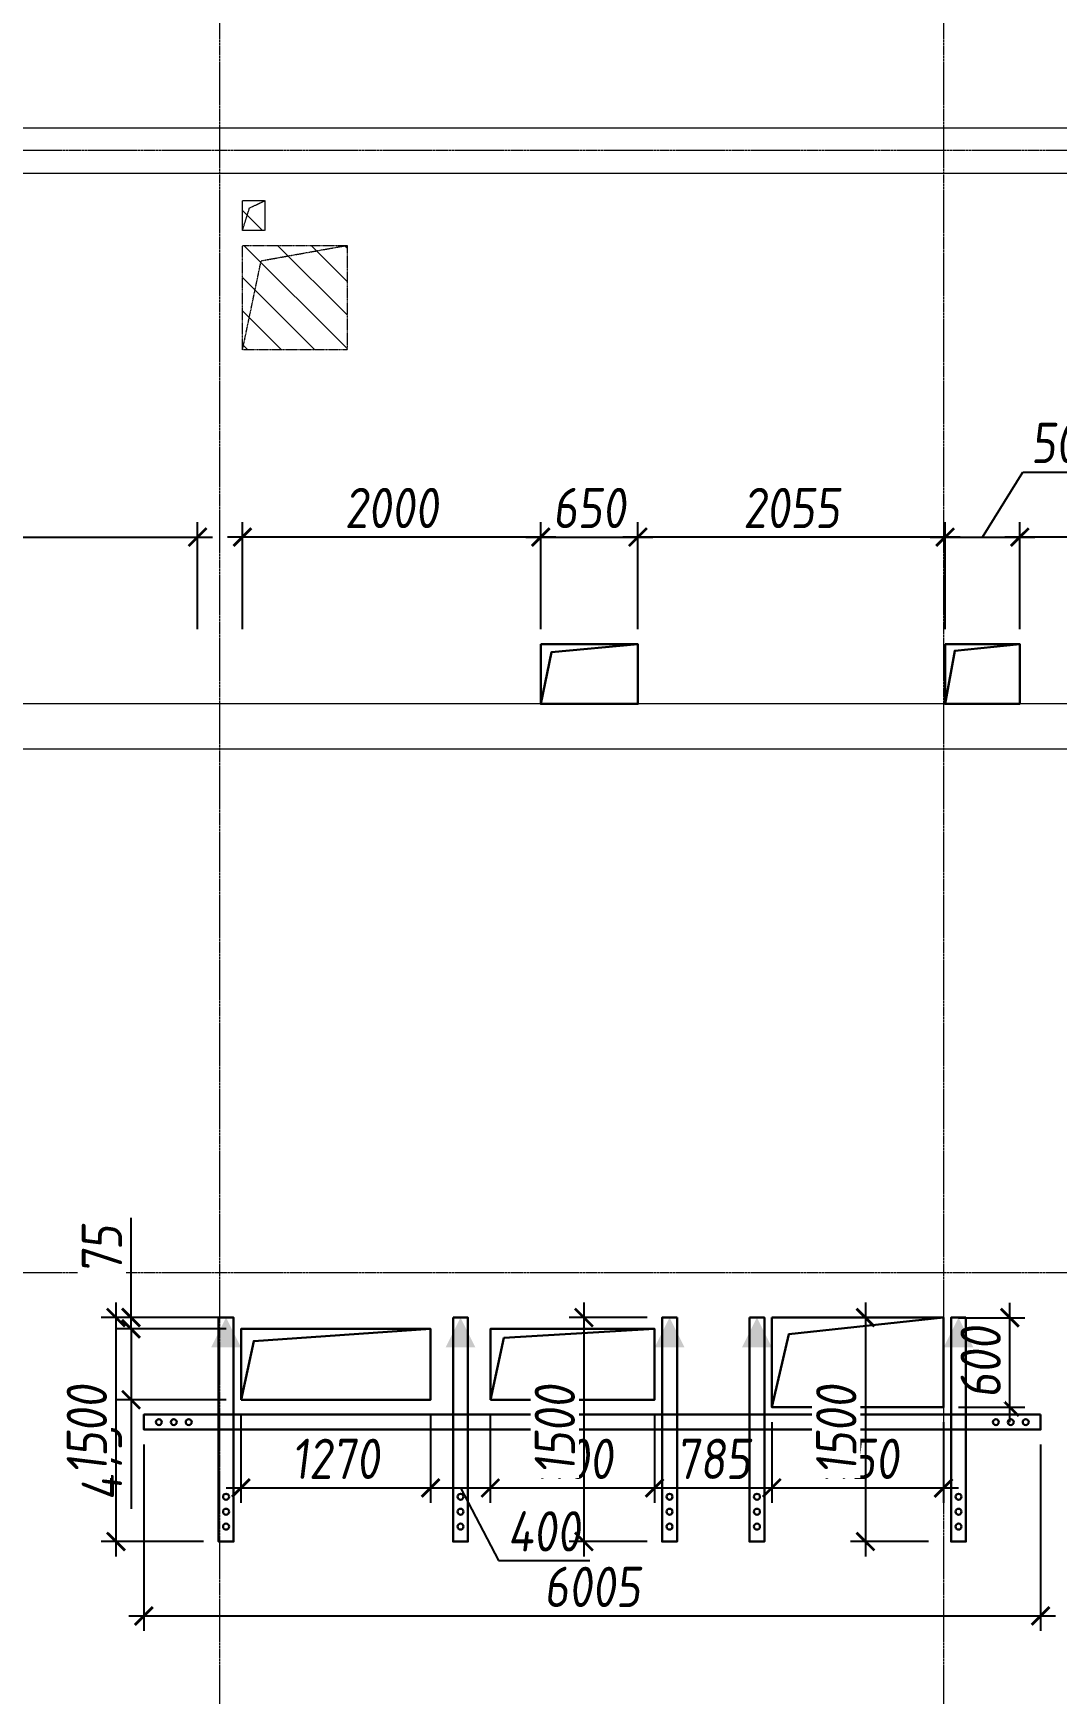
# Model space of a CAD drawing. Header units: millimetres. Extents: x -233751 to 529254, y -907864 to 285890.
# Drawn here: x 99511 to 106365, y 72345 to 83473 of the extents above; entities that cross this region are included whole.
import ezdxf

# ---------------------------------------------------------------- set-up
doc = ezdxf.new("R2010")
doc.units = ezdxf.units.MM
doc.linetypes.add('ADSK_Штриховая_ш2 п1', pattern=[3, 2, -1])
doc.linetypes.add('осевая', pattern=[2, 1.25, -0.25, 0.25, -0.25])
doc.layers.get('0').update_dxf_attribs({"lineweight": 30})
doc.layers.get('Defpoints').update_dxf_attribs({"lineweight": 0})
for name, color, linetype, lineweight in [('КР_БалкиЖБ', 7, 'ADSK_Штриховая_ш2 п1', 5), ('КР_Металл', 3, 'Continuous', 30), ('КР_Новые отверстия', 5, 'Continuous', 30), ('КР_Оси', 7, 'Continuous', 5), ('КР_Размеры отверстия', 7, 'Continuous', 5), ('КР_Размеры усиление', 1, 'Continuous', 5), ('КР_Сущ отверстия', 6, 'Continuous', 15)]:
    doc.layers.add(name, color=color, linetype=linetype, lineweight=lineweight)
doc.styles.add('ISOCPEUR', font='isocpeur.ttf', dxfattribs={"width": 0.85, "oblique": 7})
doc.dimstyles.new('R_100', dxfattribs={"dimtxt": 270, "dimasz": 120, "dimexe": 100, "dimexo": 100, "dimgap": 60, "dimtad": 1, "dimdec": 0, "dimrnd": 5, "dimzin": 0, "dimdsep": 46, "dimtxsty": 'ISOCPEUR', "dimblk": 'ARCHTICK', "dimcen": 0, "dimdle": 100, "dimclrd": 256, "dimclre": 256, "dimclrt": 256, "dimadec": 0, "dimazin": 0, "dimtfac": 2, "dimtdec": 0, "dimtmove": 0, "dimatfit": 3, "dimfxl": 1, "dimtvp": 3, "dimtfill": 1, "dimtolj": 1, "dimtzin": 0, "dimarcsym": 0})

# ---------------------------------------------------------------- blocks, each defined once
blk = doc.blocks.new('*U2036')
at = {"color": 0, "linetype": 'ByBlock', "lineweight": -2, "ltscale": 10}
blk.add_line((0, 0), (-74924, 0), dxfattribs=at)
blk = doc.blocks.new('*U2037')
at = {"color": 0, "linetype": 'ByBlock', "lineweight": -2, "ltscale": 10}
blk.add_line((0, 0), (-74924, 0), dxfattribs=at)
blk = doc.blocks.new('*U2050')
at = {"color": 0, "linetype": 'ByBlock', "lineweight": -2, "ltscale": 10}
blk.add_line((0, 0), (0, -34307), dxfattribs=at)
blk = doc.blocks.new('*U2051')
at = {"color": 0, "linetype": 'ByBlock', "lineweight": -2, "ltscale": 10}
blk.add_line((0, 0), (0, -34307), dxfattribs=at)
blk = doc.blocks.new('_ArchTick')
at = {"color": 0, "linetype": 'ByBlock', "const_width": 0.15}
blk.add_lwpolyline([(-0.5, -0.5), (0.5, 0.5)], dxfattribs=at)
blk = doc.blocks.new('*D908')
at = {"layer": 'Defpoints', "color": 0, "transparency": 16777216}
for p in [(100612, 80096), (97159, 79378), (100612, 79378)]:
    blk.add_point(p, dxfattribs=at)
at = {"layer": 'КР_Размеры отверстия', "lineweight": -2, "transparency": 16777216}
for p, q in [((97159, 79478), (97159, 80196)), ((100612, 79478), (100612, 80196)), ((97059, 80096), (100712, 80096))]:
    blk.add_line(p, q, dxfattribs=at)
at = {"layer": 'КР_Размеры отверстия', "lineweight": -2, "transparency": 16777216, "xscale": 120, "yscale": 120, "zscale": 120, "rotation": 180}
blk.add_blockref('_ArchTick', (97159, 80096), dxfattribs=at)
at = {"layer": 'КР_Размеры отверстия', "lineweight": -2, "transparency": 16777216, "xscale": 120, "yscale": 120, "zscale": 120}
blk.add_blockref('_ArchTick', (100612, 80096), dxfattribs=at)
at = {"layer": 'КР_Размеры отверстия', "transparency": 16777216, "insert": (98886, 80291), "char_height": 270, "attachment_point": 5, "style": 'ISOCPEUR', "bg_fill": 3, "box_fill_scale": 1.1, "bg_fill_color": 256, "bg_fill_true_color": 13158600, "bg_fill_transparency": 0}
blk.add_mtext('\\A1;3455', dxfattribs=at)
blk = doc.blocks.new('*D909')
at = {"layer": 'Defpoints', "color": 0, "transparency": 16777216}
for p in [(102910, 79378), (103560, 79378)]:
    blk.add_point(p, dxfattribs=at)
at = {"layer": 'КР_Размеры отверстия', "lineweight": -2, "transparency": 16777216}
for p, q in [((102910, 79478), (102910, 80196)), ((103560, 79478), (103560, 80196)), ((102810, 80096), (103660, 80096))]:
    blk.add_line(p, q, dxfattribs=at)
at = {"layer": 'КР_Размеры отверстия', "lineweight": -2, "transparency": 16777216, "xscale": 120, "yscale": 120, "zscale": 120, "rotation": 180}
blk.add_blockref('_ArchTick', (102910, 80096), dxfattribs=at)
at = {"layer": 'КР_Размеры отверстия', "lineweight": -2, "transparency": 16777216, "xscale": 120, "yscale": 120, "zscale": 120}
blk.add_blockref('_ArchTick', (103560, 80096), dxfattribs=at)
at = {"layer": 'КР_Размеры отверстия', "transparency": 16777216, "insert": (103235, 80291), "char_height": 270, "attachment_point": 5, "style": 'ISOCPEUR', "bg_fill": 3, "box_fill_scale": 1.1, "bg_fill_color": 256, "bg_fill_true_color": 13158600, "bg_fill_transparency": 0}
blk.add_mtext('\\A1;650', dxfattribs=at)
at = {"layer": 'Defpoints', "color": 0, "transparency": 16777216}
blk.add_point((103560, 80096), dxfattribs=at)
blk = doc.blocks.new('*D910')
at = {"layer": 'Defpoints', "color": 0, "transparency": 16777216}
for p in [(103560, 80096), (103560, 79378), (105618, 79378)]:
    blk.add_point(p, dxfattribs=at)
at = {"layer": 'КР_Размеры отверстия', "lineweight": -2, "transparency": 16777216}
for p, q in [((103560, 79478), (103560, 80196)), ((105618, 79478), (105618, 80196)), ((105718, 80096), (103460, 80096))]:
    blk.add_line(p, q, dxfattribs=at)
at = {"layer": 'КР_Размеры отверстия', "lineweight": -2, "transparency": 16777216, "xscale": 120, "yscale": 120, "zscale": 120, "rotation": 180}
blk.add_blockref('_ArchTick', (103560, 80096), dxfattribs=at)
at = {"layer": 'КР_Размеры отверстия', "lineweight": -2, "transparency": 16777216, "xscale": 120, "yscale": 120, "zscale": 120}
blk.add_blockref('_ArchTick', (105618, 80096), dxfattribs=at)
at = {"layer": 'КР_Размеры отверстия', "transparency": 16777216, "insert": (104589, 80291), "char_height": 270, "attachment_point": 5, "style": 'ISOCPEUR', "bg_fill": 3, "box_fill_scale": 1.1, "bg_fill_color": 256, "bg_fill_true_color": 13158600, "bg_fill_transparency": 0}
blk.add_mtext('\\A1;2055', dxfattribs=at)
blk = doc.blocks.new('*D911')
at = {"layer": 'Defpoints', "color": 0, "transparency": 16777216}
for p in [(106118, 80096), (105618, 79378), (106118, 79378)]:
    blk.add_point(p, dxfattribs=at)
at = {"layer": 'КР_Размеры отверстия', "lineweight": -2, "transparency": 16777216}
for p, q in [((105868, 80096), (106138, 80532)), ((106138, 80532), (106727, 80532)), ((105618, 79478), (105618, 80196)), ((106118, 79478), (106118, 80196)), ((105518, 80096), (106218, 80096))]:
    blk.add_line(p, q, dxfattribs=at)
at = {"layer": 'КР_Размеры отверстия', "lineweight": -2, "transparency": 16777216, "xscale": 120, "yscale": 120, "zscale": 120, "rotation": 180}
blk.add_blockref('_ArchTick', (105618, 80096), dxfattribs=at)
at = {"layer": 'КР_Размеры отверстия', "lineweight": -2, "transparency": 16777216, "xscale": 120, "yscale": 120, "zscale": 120}
blk.add_blockref('_ArchTick', (106118, 80096), dxfattribs=at)
at = {"layer": 'КР_Размеры отверстия', "transparency": 16777216, "insert": (106433, 80727), "char_height": 270, "attachment_point": 5, "style": 'ISOCPEUR', "bg_fill": 3, "box_fill_scale": 1.1, "bg_fill_color": 256, "bg_fill_true_color": 13158600, "bg_fill_transparency": 0}
blk.add_mtext('\\A1;500', dxfattribs=at)
blk = doc.blocks.new('*D912')
at = {"layer": 'Defpoints', "color": 0, "transparency": 16777216}
for p in [(106118, 80096), (106118, 79378), (107268, 79378)]:
    blk.add_point(p, dxfattribs=at)
at = {"layer": 'КР_Размеры отверстия', "lineweight": -2, "transparency": 16777216}
for p, q in [((106118, 79478), (106118, 80196)), ((107268, 79478), (107268, 80196)), ((107368, 80096), (106018, 80096))]:
    blk.add_line(p, q, dxfattribs=at)
at = {"layer": 'КР_Размеры отверстия', "lineweight": -2, "transparency": 16777216, "xscale": 120, "yscale": 120, "zscale": 120, "rotation": 180}
blk.add_blockref('_ArchTick', (106118, 80096), dxfattribs=at)
at = {"layer": 'КР_Размеры отверстия', "lineweight": -2, "transparency": 16777216, "xscale": 120, "yscale": 120, "zscale": 120}
blk.add_blockref('_ArchTick', (107268, 80096), dxfattribs=at)
at = {"layer": 'КР_Размеры отверстия', "transparency": 16777216, "insert": (106693, 80291), "char_height": 270, "attachment_point": 5, "style": 'ISOCPEUR', "bg_fill": 3, "box_fill_scale": 1.1, "bg_fill_color": 256, "bg_fill_true_color": 13158600, "bg_fill_transparency": 0}
blk.add_mtext('\\A1;1150', dxfattribs=at)
blk = doc.blocks.new('*D914')
at = {"layer": 'Defpoints', "color": 0, "transparency": 16777216}
for p in [(100902, 74315), (102172, 74315), (102172, 73724)]:
    blk.add_point(p, dxfattribs=at)
at = {"layer": 'КР_Размеры отверстия', "lineweight": -2, "transparency": 16777216}
for p, q in [((100902, 74215), (100902, 73624)), ((102172, 74215), (102172, 73624)), ((100802, 73724), (102272, 73724))]:
    blk.add_line(p, q, dxfattribs=at)
at = {"layer": 'КР_Размеры отверстия', "lineweight": -2, "transparency": 16777216, "xscale": 120, "yscale": 120, "zscale": 120, "rotation": 180}
blk.add_blockref('_ArchTick', (100902, 73724), dxfattribs=at)
at = {"layer": 'КР_Размеры отверстия', "lineweight": -2, "transparency": 16777216, "xscale": 120, "yscale": 120, "zscale": 120}
blk.add_blockref('_ArchTick', (102172, 73724), dxfattribs=at)
at = {"layer": 'КР_Размеры отверстия', "transparency": 16777216, "insert": (101537, 73919), "char_height": 270, "attachment_point": 5, "style": 'ISOCPEUR', "bg_fill": 3, "box_fill_scale": 1.1, "bg_fill_color": 256, "bg_fill_true_color": 13158600, "bg_fill_transparency": 0}
blk.add_mtext('\\A1;1270', dxfattribs=at)
blk = doc.blocks.new('*D915')
at = {"layer": 'Defpoints', "color": 0, "transparency": 16777216}
for p in [(102172, 74315), (102572, 74315), (102572, 73724)]:
    blk.add_point(p, dxfattribs=at)
at = {"layer": 'КР_Размеры отверстия', "lineweight": -2, "transparency": 16777216}
for p, q in [((102172, 74215), (102172, 73624)), ((102572, 74215), (102572, 73624)), ((102072, 73724), (102672, 73724)), ((102372, 73724), (102626, 73238)), ((102626, 73238), (103238, 73238))]:
    blk.add_line(p, q, dxfattribs=at)
at = {"layer": 'КР_Размеры отверстия', "lineweight": -2, "transparency": 16777216, "xscale": 120, "yscale": 120, "zscale": 120, "rotation": 180}
blk.add_blockref('_ArchTick', (102172, 73724), dxfattribs=at)
at = {"layer": 'КР_Размеры отверстия', "lineweight": -2, "transparency": 16777216, "xscale": 120, "yscale": 120, "zscale": 120}
blk.add_blockref('_ArchTick', (102572, 73724), dxfattribs=at)
at = {"layer": 'КР_Размеры отверстия', "transparency": 16777216, "insert": (102932, 73433), "char_height": 270, "attachment_point": 5, "style": 'ISOCPEUR', "bg_fill": 3, "box_fill_scale": 1.1, "bg_fill_color": 256, "bg_fill_true_color": 13158600, "bg_fill_transparency": 0}
blk.add_mtext('\\A1;400', dxfattribs=at)
blk = doc.blocks.new('*D916')
at = {"layer": 'Defpoints', "color": 0, "transparency": 16777216}
for p in [(102572, 74315), (103672, 74315), (103672, 73724)]:
    blk.add_point(p, dxfattribs=at)
at = {"layer": 'КР_Размеры отверстия', "lineweight": -2, "transparency": 16777216}
for p, q in [((102572, 74215), (102572, 73624)), ((103672, 74215), (103672, 73624)), ((102472, 73724), (103772, 73724))]:
    blk.add_line(p, q, dxfattribs=at)
at = {"layer": 'КР_Размеры отверстия', "lineweight": -2, "transparency": 16777216, "xscale": 120, "yscale": 120, "zscale": 120, "rotation": 180}
blk.add_blockref('_ArchTick', (102572, 73724), dxfattribs=at)
at = {"layer": 'КР_Размеры отверстия', "lineweight": -2, "transparency": 16777216, "xscale": 120, "yscale": 120, "zscale": 120}
blk.add_blockref('_ArchTick', (103672, 73724), dxfattribs=at)
at = {"layer": 'КР_Размеры отверстия', "transparency": 16777216, "insert": (103122, 73919), "char_height": 270, "attachment_point": 5, "style": 'ISOCPEUR', "bg_fill": 3, "box_fill_scale": 1.1, "bg_fill_color": 256, "bg_fill_true_color": 13158600, "bg_fill_transparency": 0}
blk.add_mtext('\\A1;1100', dxfattribs=at)
blk = doc.blocks.new('*D917')
at = {"layer": 'Defpoints', "color": 0, "transparency": 16777216}
for p in [(103672, 74315), (104457, 74265), (104457, 73724)]:
    blk.add_point(p, dxfattribs=at)
at = {"layer": 'КР_Размеры отверстия', "lineweight": -2, "transparency": 16777216}
for p, q in [((103672, 74215), (103672, 73624)), ((104457, 74165), (104457, 73624)), ((103572, 73724), (104557, 73724))]:
    blk.add_line(p, q, dxfattribs=at)
at = {"layer": 'КР_Размеры отверстия', "lineweight": -2, "transparency": 16777216, "xscale": 120, "yscale": 120, "zscale": 120, "rotation": 180}
blk.add_blockref('_ArchTick', (103672, 73724), dxfattribs=at)
at = {"layer": 'КР_Размеры отверстия', "lineweight": -2, "transparency": 16777216, "xscale": 120, "yscale": 120, "zscale": 120}
blk.add_blockref('_ArchTick', (104457, 73724), dxfattribs=at)
at = {"layer": 'КР_Размеры отверстия', "transparency": 16777216, "insert": (104065, 73919), "char_height": 270, "attachment_point": 5, "style": 'ISOCPEUR', "bg_fill": 3, "box_fill_scale": 1.1, "bg_fill_color": 256, "bg_fill_true_color": 13158600, "bg_fill_transparency": 0}
blk.add_mtext('\\A1;785', dxfattribs=at)
blk = doc.blocks.new('*D918')
at = {"layer": 'Defpoints', "color": 0, "transparency": 16777216}
for p in [(104457, 74265), (105607, 74265), (105607, 73724)]:
    blk.add_point(p, dxfattribs=at)
at = {"layer": 'КР_Размеры отверстия', "lineweight": -2, "transparency": 16777216}
for p, q in [((104457, 74165), (104457, 73624)), ((105607, 74165), (105607, 73624)), ((104357, 73724), (105707, 73724))]:
    blk.add_line(p, q, dxfattribs=at)
at = {"layer": 'КР_Размеры отверстия', "lineweight": -2, "transparency": 16777216, "xscale": 120, "yscale": 120, "zscale": 120, "rotation": 180}
blk.add_blockref('_ArchTick', (104457, 73724), dxfattribs=at)
at = {"layer": 'КР_Размеры отверстия', "lineweight": -2, "transparency": 16777216, "xscale": 120, "yscale": 120, "zscale": 120}
blk.add_blockref('_ArchTick', (105607, 73724), dxfattribs=at)
at = {"layer": 'КР_Размеры отверстия', "transparency": 16777216, "insert": (105032, 73919), "char_height": 270, "attachment_point": 5, "style": 'ISOCPEUR', "bg_fill": 3, "box_fill_scale": 1.1, "bg_fill_color": 256, "bg_fill_true_color": 13158600, "bg_fill_transparency": 0}
blk.add_mtext('\\A1;1150', dxfattribs=at)
blk = doc.blocks.new('*D934')
at = {"layer": 'Defpoints', "color": 0, "transparency": 16777216}
for p in [(105607, 74865), (105607, 74265)]:
    blk.add_point(p, dxfattribs=at)
at = {"layer": 'КР_Размеры отверстия', "lineweight": -2, "transparency": 16777216}
for p, q in [((106051, 74165), (106051, 74965)), ((105707, 74865), (106151, 74865)), ((105707, 74265), (106151, 74265))]:
    blk.add_line(p, q, dxfattribs=at)
at = {"layer": 'КР_Размеры отверстия', "lineweight": -2, "transparency": 16777216, "xscale": 120, "yscale": 120, "zscale": 120}
for p, rotation in [((106051, 74865), 90), ((106051, 74265), 270)]:
    blk.add_blockref('_ArchTick', p, dxfattribs=dict(at, rotation=rotation))
at = {"layer": 'КР_Размеры отверстия', "transparency": 16777216, "insert": (105856, 74565), "char_height": 270, "attachment_point": 5, "rotation": 90, "style": 'ISOCPEUR', "bg_fill": 3, "box_fill_scale": 1.1, "bg_fill_color": 256, "bg_fill_true_color": 13158600, "bg_fill_transparency": 0}
blk.add_mtext('\\A1;600', dxfattribs=at)
at = {"layer": 'Defpoints', "color": 0, "transparency": 16777216}
blk.add_point((106051, 74865), dxfattribs=at)
blk = doc.blocks.new('*D935')
at = {"layer": 'Defpoints', "color": 0, "transparency": 16777216}
for p in [(100166, 74790), (100902, 74790), (100902, 74315)]:
    blk.add_point(p, dxfattribs=at)
at = {"layer": 'КР_Размеры отверстия', "lineweight": -2, "transparency": 16777216}
for p, q in [((100802, 74790), (100066, 74790)), ((100166, 74790), (100166, 74215)), ((100802, 74315), (100066, 74315)), ((100166, 74315), (100166, 73583))]:
    blk.add_line(p, q, dxfattribs=at)
at = {"layer": 'КР_Размеры отверстия', "lineweight": -2, "transparency": 16777216, "xscale": 120, "yscale": 120, "zscale": 120}
for p, rotation in [((100166, 74790), 90), ((100166, 74315), 270)]:
    blk.add_blockref('_ArchTick', p, dxfattribs=dict(at, rotation=rotation))
at = {"layer": 'КР_Размеры отверстия', "transparency": 16777216, "insert": (99971, 73889), "char_height": 270, "attachment_point": 5, "rotation": 90, "style": 'ISOCPEUR', "bg_fill": 3, "box_fill_scale": 1.1, "bg_fill_color": 256, "bg_fill_true_color": 13158600, "bg_fill_transparency": 0}
blk.add_mtext('\\A1;475', dxfattribs=at)
blk = doc.blocks.new('*D973')
at = {"layer": 'Defpoints', "color": 0, "transparency": 16777216}
for p in [(100912, 80096), (100912, 79378), (102910, 79378)]:
    blk.add_point(p, dxfattribs=at)
at = {"layer": 'КР_Размеры отверстия', "lineweight": -2, "transparency": 16777216}
for p, q in [((100912, 79478), (100912, 80196)), ((102910, 79478), (102910, 80196)), ((103010, 80096), (100812, 80096))]:
    blk.add_line(p, q, dxfattribs=at)
at = {"layer": 'КР_Размеры отверстия', "lineweight": -2, "transparency": 16777216, "xscale": 120, "yscale": 120, "zscale": 120, "rotation": 180}
blk.add_blockref('_ArchTick', (100912, 80096), dxfattribs=at)
at = {"layer": 'КР_Размеры отверстия', "lineweight": -2, "transparency": 16777216, "xscale": 120, "yscale": 120, "zscale": 120}
blk.add_blockref('_ArchTick', (102910, 80096), dxfattribs=at)
at = {"layer": 'КР_Размеры отверстия', "transparency": 16777216, "insert": (101911, 80291), "char_height": 270, "attachment_point": 5, "style": 'ISOCPEUR', "bg_fill": 3, "box_fill_scale": 1.1, "bg_fill_color": 256, "bg_fill_true_color": 13158600, "bg_fill_transparency": 0}
blk.add_mtext('\\A1;2000', dxfattribs=at)
blk = doc.blocks.new('*D981')
at = {"layer": 'Defpoints', "color": 0, "transparency": 16777216}
for p in [(100166, 74866), (100902, 74866), (100902, 74790)]:
    blk.add_point(p, dxfattribs=at)
at = {"layer": 'КР_Размеры отверстия', "lineweight": -2, "transparency": 16777216}
for p, q in [((100166, 74866), (100166, 75534)), ((100802, 74866), (100066, 74866)), ((100802, 74790), (100066, 74790)), ((100166, 74790), (100166, 74866)), ((100166, 74790), (100166, 74670))]:
    blk.add_line(p, q, dxfattribs=at)
at = {"layer": 'КР_Размеры отверстия', "lineweight": -2, "transparency": 16777216, "xscale": 120, "yscale": 120, "zscale": 120}
for p, rotation in [((100166, 74866), 270), ((100166, 74790), 90)]:
    blk.add_blockref('_ArchTick', p, dxfattribs=dict(at, rotation=rotation))
at = {"layer": 'КР_Размеры отверстия', "transparency": 16777216, "insert": (99971, 75320), "char_height": 270, "attachment_point": 5, "rotation": 90, "style": 'ISOCPEUR', "bg_fill": 3, "box_fill_scale": 1.1, "bg_fill_color": 256, "bg_fill_true_color": 13158600, "bg_fill_transparency": 0}
blk.add_mtext('\\A1;75', dxfattribs=at)
blk = doc.blocks.new('*D1290')
at = {"layer": 'Defpoints', "color": 0, "transparency": 16777216}
for p in [(100752, 74866), (100065, 73365), (100752, 73365)]:
    blk.add_point(p, dxfattribs=at)
at = {"layer": 'КР_Размеры усиление', "color": 3, "lineweight": -2, "transparency": 16777216}
for p, q in [((100065, 74966), (100065, 73265)), ((100652, 74866), (99965, 74866)), ((100652, 73365), (99965, 73365))]:
    blk.add_line(p, q, dxfattribs=at)
at = {"layer": 'КР_Размеры усиление', "color": 3, "lineweight": -2, "transparency": 16777216, "xscale": 120, "yscale": 120, "zscale": 120}
for p, rotation in [((100065, 74866), 90), ((100065, 73365), 270)]:
    blk.add_blockref('_ArchTick', p, dxfattribs=dict(at, rotation=rotation))
at = {"layer": 'КР_Размеры усиление', "color": 3, "transparency": 16777216, "insert": (99870, 74115), "char_height": 270, "attachment_point": 5, "rotation": 90, "style": 'ISOCPEUR', "bg_fill": 3, "box_fill_scale": 1.1, "bg_fill_color": 256, "bg_fill_true_color": 13158600, "bg_fill_transparency": 0}
blk.add_mtext('\\A1;1500', dxfattribs=at)
blk = doc.blocks.new('*D1291')
at = {"layer": 'Defpoints', "color": 0, "transparency": 16777216}
for p in [(103722, 74866), (103199, 73365), (103722, 73365)]:
    blk.add_point(p, dxfattribs=at)
at = {"layer": 'КР_Размеры усиление', "color": 3, "lineweight": -2, "transparency": 16777216}
for p, q in [((103199, 74966), (103199, 73265)), ((103622, 74866), (103099, 74866)), ((103622, 73365), (103099, 73365))]:
    blk.add_line(p, q, dxfattribs=at)
at = {"layer": 'КР_Размеры усиление', "color": 3, "lineweight": -2, "transparency": 16777216, "xscale": 120, "yscale": 120, "zscale": 120}
for p, rotation in [((103199, 74866), 90), ((103199, 73365), 270)]:
    blk.add_blockref('_ArchTick', p, dxfattribs=dict(at, rotation=rotation))
at = {"layer": 'КР_Размеры усиление', "color": 3, "transparency": 16777216, "insert": (103004, 74115), "char_height": 270, "attachment_point": 5, "rotation": 90, "style": 'ISOCPEUR', "bg_fill": 3, "box_fill_scale": 1.1, "bg_fill_color": 256, "bg_fill_true_color": 13158600, "bg_fill_transparency": 0}
blk.add_mtext('\\A1;1500', dxfattribs=at)
blk = doc.blocks.new('*D1292')
at = {"layer": 'Defpoints', "color": 0, "transparency": 16777216}
for p in [(105607, 74866), (105084, 73365), (105607, 73365)]:
    blk.add_point(p, dxfattribs=at)
at = {"layer": 'КР_Размеры усиление', "color": 3, "lineweight": -2, "transparency": 16777216}
for p, q in [((105084, 74966), (105084, 73265)), ((105507, 74866), (104984, 74866)), ((105507, 73365), (104984, 73365))]:
    blk.add_line(p, q, dxfattribs=at)
at = {"layer": 'КР_Размеры усиление', "color": 3, "lineweight": -2, "transparency": 16777216, "xscale": 120, "yscale": 120, "zscale": 120}
for p, rotation in [((105084, 74866), 90), ((105084, 73365), 270)]:
    blk.add_blockref('_ArchTick', p, dxfattribs=dict(at, rotation=rotation))
at = {"layer": 'КР_Размеры усиление', "color": 3, "transparency": 16777216, "insert": (104889, 74115), "char_height": 270, "attachment_point": 5, "rotation": 90, "style": 'ISOCPEUR', "bg_fill": 3, "box_fill_scale": 1.1, "bg_fill_color": 256, "bg_fill_true_color": 13158600, "bg_fill_transparency": 0}
blk.add_mtext('\\A1;1500', dxfattribs=at)
blk = doc.blocks.new('*D1299')
at = {"layer": 'Defpoints', "color": 0, "transparency": 16777216}
for p in [(100252, 74115), (106257, 74115), (106257, 72866)]:
    blk.add_point(p, dxfattribs=at)
at = {"layer": 'КР_Размеры усиление', "color": 1, "lineweight": -2, "transparency": 16777216}
for p, q in [((100252, 74015), (100252, 72766)), ((106257, 74015), (106257, 72766)), ((100152, 72866), (106357, 72866))]:
    blk.add_line(p, q, dxfattribs=at)
at = {"layer": 'КР_Размеры усиление', "color": 1, "lineweight": -2, "transparency": 16777216, "xscale": 120, "yscale": 120, "zscale": 120, "rotation": 180}
blk.add_blockref('_ArchTick', (100252, 72866), dxfattribs=at)
at = {"layer": 'КР_Размеры усиление', "color": 1, "lineweight": -2, "transparency": 16777216, "xscale": 120, "yscale": 120, "zscale": 120}
blk.add_blockref('_ArchTick', (106257, 72866), dxfattribs=at)
at = {"layer": 'КР_Размеры усиление', "color": 1, "transparency": 16777216, "insert": (103255, 73061), "char_height": 270, "attachment_point": 5, "style": 'ISOCPEUR', "bg_fill": 3, "box_fill_scale": 1.1, "bg_fill_color": 256, "bg_fill_true_color": 13158600, "bg_fill_transparency": 0}
blk.add_mtext('\\A1;6005', dxfattribs=at)

msp = doc.modelspace()

# ---------------------------------------------------------------- hatches: boundary and pattern name
at = {"layer": 'КР_Металл', "lineweight": 5}
h = msp.add_hatch(color=6, dxfattribs=at)
h.dxf.hatch_style = 1
h.paths.add_polyline_path([(102372.5, 74865.7), (102472.5, 74665.7), (102272.5, 74665.7)])
h = msp.add_hatch(color=6, dxfattribs=at)
h.dxf.hatch_style = 1
h.paths.add_polyline_path([(103772.5, 74865.7), (103872.5, 74665.7), (103672.5, 74665.7)])
h = msp.add_hatch(color=6, dxfattribs=at)
h.dxf.hatch_style = 1
h.paths.add_polyline_path([(104357.5, 74865.7), (104457.5, 74665.7), (104257.5, 74665.7)])
at = {"layer": 'КР_Сущ отверстия'}
h = msp.add_hatch(dxfattribs=at)
h.set_pattern_fill('ANSI31', scale=50, angle=90)
h.paths.add_polyline_path([(101062.5, 82350.7), (100912.5, 82350.7), (100912.5, 82150.7), (101062.5, 82150.7)])
h = msp.add_hatch(dxfattribs=at)
h.set_pattern_fill('ANSI31', scale=50, angle=90)
h.paths.add_polyline_path([(101612.5, 81350.7), (101612.5, 82050.7), (100912.5, 82050.7), (100912.5, 81350.7)])

# ---------------------------------------------------------------- linework, layer by layer
at = {"layer": 'КР_БалкиЖБ', "ltscale": 2}
for points in [[(75237.5, 82535.7), (109437.5, 82535.7), (109437.5, 82835.7), (75237.5, 82835.7)], [(75237.5, 78677.5), (109437.5, 78677.5), (109437.5, 78977.5), (75237.5, 78977.5)]]:
    msp.add_lwpolyline(points, close=True, dxfattribs=at)
at = {"layer": 'КР_Металл'}
for centre in [(100802.5, 73464.8), (103772.5, 73464.8), (104357.5, 73464.8), (105707.5, 73464.8)]:
    msp.add_circle(centre, 20, dxfattribs=at)
at = {"layer": 'КР_Новые отверстия'}
for points in [[(102910.3, 79377.5), (103560.4, 79377.5), (103560.4, 78977.5), (102910.3, 78977.5)], [(105617.8, 79378.5), (106117.8, 79378.5), (106117.8, 78978.5), (105617.8, 78978.5)], [(100902.5, 74315.1), (102172.5, 74315.1), (102172.5, 74790.1), (100902.5, 74790.1)], [(102572.5, 74315.1), (103672.5, 74315.1), (103672.5, 74790.1), (102572.5, 74790.1)], [(104457.5, 74865.1), (105607.5, 74865.1), (105607.5, 74265.1), (104457.5, 74265.1)]]:
    msp.add_lwpolyline(points, close=True, dxfattribs=at)
for points in [[(102910.3, 78977.5), (102981.6, 79323.8), (103560.4, 79377.5)], [(105617.8, 78978.5), (105682.5, 79334.2), (106117.8, 79378.5)], [(100902.5, 74315.1), (100987.9, 74708.2), (102172.5, 74790.1)], [(102572.5, 74315.1), (102662.9, 74729.5), (103672.5, 74790.1)], [(104457.5, 74265.1), (104570.1, 74753.4), (105607.5, 74865.1)]]:
    msp.add_lwpolyline(points, dxfattribs=at)
at = {"layer": 'КР_Сущ отверстия', "linetype": 'ADSK_Штриховая_ш2 п1', "ltscale": 0.3}
msp.add_lwpolyline([(100912.5, 82350.7), (101062.5, 82350.7), (101062.5, 82150.7), (100912.5, 82150.7)], close=True, dxfattribs=at)
msp.add_lwpolyline([(100912.5, 82150.7), (100959.5, 82301.7), (101062.5, 82350.7)], dxfattribs=at)
at = {"layer": 'КР_Сущ отверстия', "linetype": 'ADSK_Штриховая_ш2 п1'}
msp.add_lwpolyline([(100912.5, 82050.7), (101612.5, 82050.7), (101612.5, 81350.7), (100912.5, 81350.7)], close=True, dxfattribs=at)
msp.add_lwpolyline([(100912.5, 81350.7), (101037.4, 81947.7), (101612.5, 82050.7)], dxfattribs=at)

# ---------------------------------------------------------------- block references
at = {"layer": 'КР_Оси', "linetype": 'осевая'}
for name, p in [('*U2050', (100757.5, 87701.9)), ('*U2051', (105607.5, 87701.9)), ('*U2037', (129105.9, 82685.7)), ('*U2036', (129105.9, 75165.7))]:
    msp.add_blockref(name, p, dxfattribs=at)

# ---------------------------------------------------------------- next in the draw order: dimensions: what is measured, and where the dimension line sits
at = {"layer": 'КР_Размеры отверстия'}
for base, p1, p2, picture, middle in [((100612.5, 80096.2), (97158.9, 79377.5), (100612.5, 79377.5), '*D908', (98885.7, 80291.2)), ((103560.4, 80096.2), (102910.3, 79377.5), (103560.4, 79377.5), '*D909', (103235.4, 80291.2)), ((102172.5, 73723.7), (100902.5, 74315.1), (102172.5, 74315.1), '*D914', (101537.5, 73918.7))]:
    dim = msp.add_linear_dim(base=base, p1=p1, p2=p2, dimstyle='R_100', override={"dimpost": '\\X'}, dxfattribs=at)
    dim.commit()
    dim.dimension.update_dxf_attribs({"geometry": picture, "text_midpoint": middle})

# ---------------------------------------------------------------- next in the draw order: dimensions: what is measured, and where the dimension line sits
for base, p1, p2, picture, middle in [((100912.5, 80096.2), (102910.3, 79377.5), (100912.5, 79377.5), '*D973', (101911.4, 80291.2)), ((103560.4, 80096.2), (105617.8, 79378.5), (103560.4, 79377.5), '*D910', (104589.1, 80291.2))]:
    dim = msp.add_linear_dim(base=base, p1=p1, p2=p2, dimstyle='R_100', override={"dimpost": '\\X'}, dxfattribs=at)
    dim.commit()
    dim.dimension.update_dxf_attribs({"geometry": picture, "text_midpoint": middle})
dim = msp.add_linear_dim(base=(100166.3, 74790.1), p1=(100902.5, 74315.1), p2=(100902.5, 74790.1), angle=270, dimstyle='R_100', override={"dimpost": '\\X'}, dxfattribs=at)
dim.commit()
dim.dimension.update_dxf_attribs({"geometry": '*D935', "text_midpoint": (100166.3, 73889), "dimtype": 160})
dim = msp.add_linear_dim(base=(102572.5, 73723.7), p1=(102172.5, 74315.1), p2=(102572.5, 74315.1), dimstyle='R_100', override={"dimpost": '\\X', "dimtmove": 1}, dxfattribs=at)
dim.commit()
dim.dimension.update_dxf_attribs({"geometry": '*D915', "text_midpoint": (102685.6, 73238.2), "dimtype": 160})

# ---------------------------------------------------------------- next in the draw order: linework, layer by layer
at = {"layer": 'КР_Металл', "color": 1}
for centre in [(100352.5, 74165.1), (100452.5, 74165.1), (100552.5, 74165.1)]:
    msp.add_circle(centre, 20, dxfattribs=at)
at = {"layer": 'КР_Металл'}
for centre in [(100802.5, 73664.8), (102372.5, 73664.8), (100802.5, 73564.8), (102372.5, 73564.8), (102372.5, 73464.8)]:
    msp.add_circle(centre, 20, dxfattribs=at)

# ---------------------------------------------------------------- next in the draw order: dimensions: what is measured, and where the dimension line sits
at = {"layer": 'КР_Размеры отверстия'}
dim = msp.add_linear_dim(base=(106117.8, 80096.2), p1=(105617.8, 79378.5), p2=(106117.8, 79378.5), dimstyle='R_100', override={"dimpost": '\\X', "dimtmove": 1}, dxfattribs=at)
dim.commit()
dim.dimension.update_dxf_attribs({"geometry": '*D911', "text_midpoint": (106198, 80532), "dimtype": 160})
dim = msp.add_linear_dim(base=(100166.3, 74865.7), p1=(100902.5, 74790.1), p2=(100902.5, 74865.7), angle=90, dimstyle='R_100', override={"dimpost": '\\X'}, dxfattribs=at)
dim.commit()
dim.dimension.update_dxf_attribs({"geometry": '*D981', "text_midpoint": (99971.3, 75320)})
dim = msp.add_linear_dim(base=(103672.5, 73723.7), p1=(102572.5, 74315.1), p2=(103672.5, 74315.1), dimstyle='R_100', override={"dimpost": '\\X'}, dxfattribs=at)
dim.commit()
dim.dimension.update_dxf_attribs({"geometry": '*D916', "text_midpoint": (103122.5, 73918.7)})

# ---------------------------------------------------------------- next in the draw order: hatches: boundary and pattern name
at = {"layer": 'КР_Металл', "lineweight": 5}
h = msp.add_hatch(color=6, dxfattribs=at)
h.dxf.hatch_style = 1
h.paths.add_polyline_path([(100802.5, 74865.7), (100902.5, 74665.7), (100702.5, 74665.7)])

# ---------------------------------------------------------------- next in the draw order: linework, layer by layer
at = {"layer": 'КР_Металл'}
for points in [[(100752.5, 74865.7), (100852.5, 74865.7), (100852.5, 73364.8), (100752.5, 73364.8)], [(102322.5, 74865.7), (102422.5, 74865.7), (102422.5, 73364.8), (102322.5, 73364.8)]]:
    msp.add_lwpolyline(points, close=True, dxfattribs=at)

# ---------------------------------------------------------------- next in the draw order: dimensions: what is measured, and where the dimension line sits
at = {"layer": 'КР_Размеры отверстия'}
for base, p1, p2, picture, middle in [((106117.8, 80096.2), (107267.8, 79378.5), (106117.8, 79378.5), '*D912', (106692.8, 80291.2)), ((104457.5, 73723.7), (103672.5, 74315.1), (104457.5, 74265.1), '*D917', (104065, 73918.7))]:
    dim = msp.add_linear_dim(base=base, p1=p1, p2=p2, dimstyle='R_100', override={"dimpost": '\\X'}, dxfattribs=at)
    dim.commit()
    dim.dimension.update_dxf_attribs({"geometry": picture, "text_midpoint": middle})

# ---------------------------------------------------------------- next in the draw order: linework, layer by layer
at = {"layer": 'КР_Металл'}
msp.add_lwpolyline([(103822.5, 74865.7), (103722.5, 74865.7), (103722.5, 73364.8), (103822.5, 73364.8)], close=True, dxfattribs=at)
for centre in [(103772.5, 73664.8), (103772.5, 73564.8)]:
    msp.add_circle(centre, 20, dxfattribs=at)

# ---------------------------------------------------------------- next in the draw order: dimensions: what is measured, and where the dimension line sits
at = {"layer": 'КР_Размеры отверстия'}
dim = msp.add_linear_dim(base=(105607.5, 73723.7), p1=(104457.5, 74265.1), p2=(105607.5, 74265.1), dimstyle='R_100', override={"dimpost": '\\X'}, dxfattribs=at)
dim.commit()
dim.dimension.update_dxf_attribs({"geometry": '*D918', "text_midpoint": (105032.5, 73918.7)})

# ---------------------------------------------------------------- next in the draw order: linework, layer by layer
at = {"layer": 'КР_Металл'}
msp.add_lwpolyline([(104307.5, 74865.7), (104407.5, 74865.7), (104407.5, 73364.8), (104307.5, 73364.8)], close=True, dxfattribs=at)
for centre in [(104357.5, 73664.8), (105707.5, 73664.8), (104357.5, 73564.8), (105707.5, 73564.8)]:
    msp.add_circle(centre, 20, dxfattribs=at)

# ---------------------------------------------------------------- next in the draw order: dimensions: what is measured, and where the dimension line sits
at = {"layer": 'КР_Размеры отверстия'}
dim = msp.add_linear_dim(base=(106051.4, 74865.1), p1=(105607.5, 74265.1), p2=(105607.5, 74865.1), angle=270, dimstyle='R_100', override={"dimpost": '\\X'}, dxfattribs=at)
dim.commit()
dim.dimension.update_dxf_attribs({"geometry": '*D934', "text_midpoint": (105856.4, 74565.1)})

# ---------------------------------------------------------------- next in the draw order: hatches: boundary and pattern name
at = {"layer": 'КР_Металл', "lineweight": 5}
h = msp.add_hatch(color=6, dxfattribs=at)
h.dxf.hatch_style = 1
h.paths.add_polyline_path([(105707.5, 74865.7), (105807.5, 74665.7), (105607.5, 74665.7)])

# ---------------------------------------------------------------- next in the draw order: linework, layer by layer
at = {"layer": 'КР_Металл'}
msp.add_lwpolyline([(105757.5, 74865.7), (105657.5, 74865.7), (105657.5, 73364.8), (105757.5, 73364.8)], close=True, dxfattribs=at)
at = {"layer": 'КР_Металл', "color": 1}
msp.add_lwpolyline([(106257.5, 74215.1), (106257.5, 74115.1), (100252.5, 74115.1), (100252.5, 74215.1)], close=True, dxfattribs=at)
for centre in [(105957.5, 74165.1), (106057.5, 74165.1), (106157.5, 74165.1)]:
    msp.add_circle(centre, 20, dxfattribs=at)

# ---------------------------------------------------------------- next in the draw order: dimensions: what is measured, and where the dimension line sits
at = {"layer": 'КР_Размеры усиление'}
for p1, p2, distance, picture, middle in [((100752.5, 74865.7), (100752.5, 73364.8), -687, '*D1290', (99870.4, 74115.2)), ((103722.5, 74865.7), (103722.5, 73364.8), -523.4, '*D1291', (103004.1, 74115.2)), ((105607.5, 74865.7), (105607.5, 73364.8), -523.4, '*D1292', (104889.1, 74115.2))]:
    dim = msp.add_aligned_dim(p1=p1, p2=p2, distance=distance, dimstyle='R_100', override={"dimpost": '\\X', "dimclrd": 3, "dimclre": 3, "dimclrt": 3}, dxfattribs=at)
    dim.commit()
    dim.dimension.update_dxf_attribs({"geometry": picture, "text_midpoint": middle})

# ---------------------------------------------------------------- next in the draw order: dimensions: what is measured, and where the dimension line sits
dim = msp.add_linear_dim(base=(106257.5, 72865.6), p1=(100252.5, 74115.1), p2=(106257.5, 74115.1), dimstyle='R_100', override={"dimpost": '\\X', "dimclrd": 1, "dimclre": 1, "dimclrt": 1, "dimtmove": 1}, dxfattribs=at)
dim.commit()
dim.dimension.update_dxf_attribs({"geometry": '*D1299', "text_midpoint": (103255, 73060.6)})

doc.saveas('drawing.dxf')
